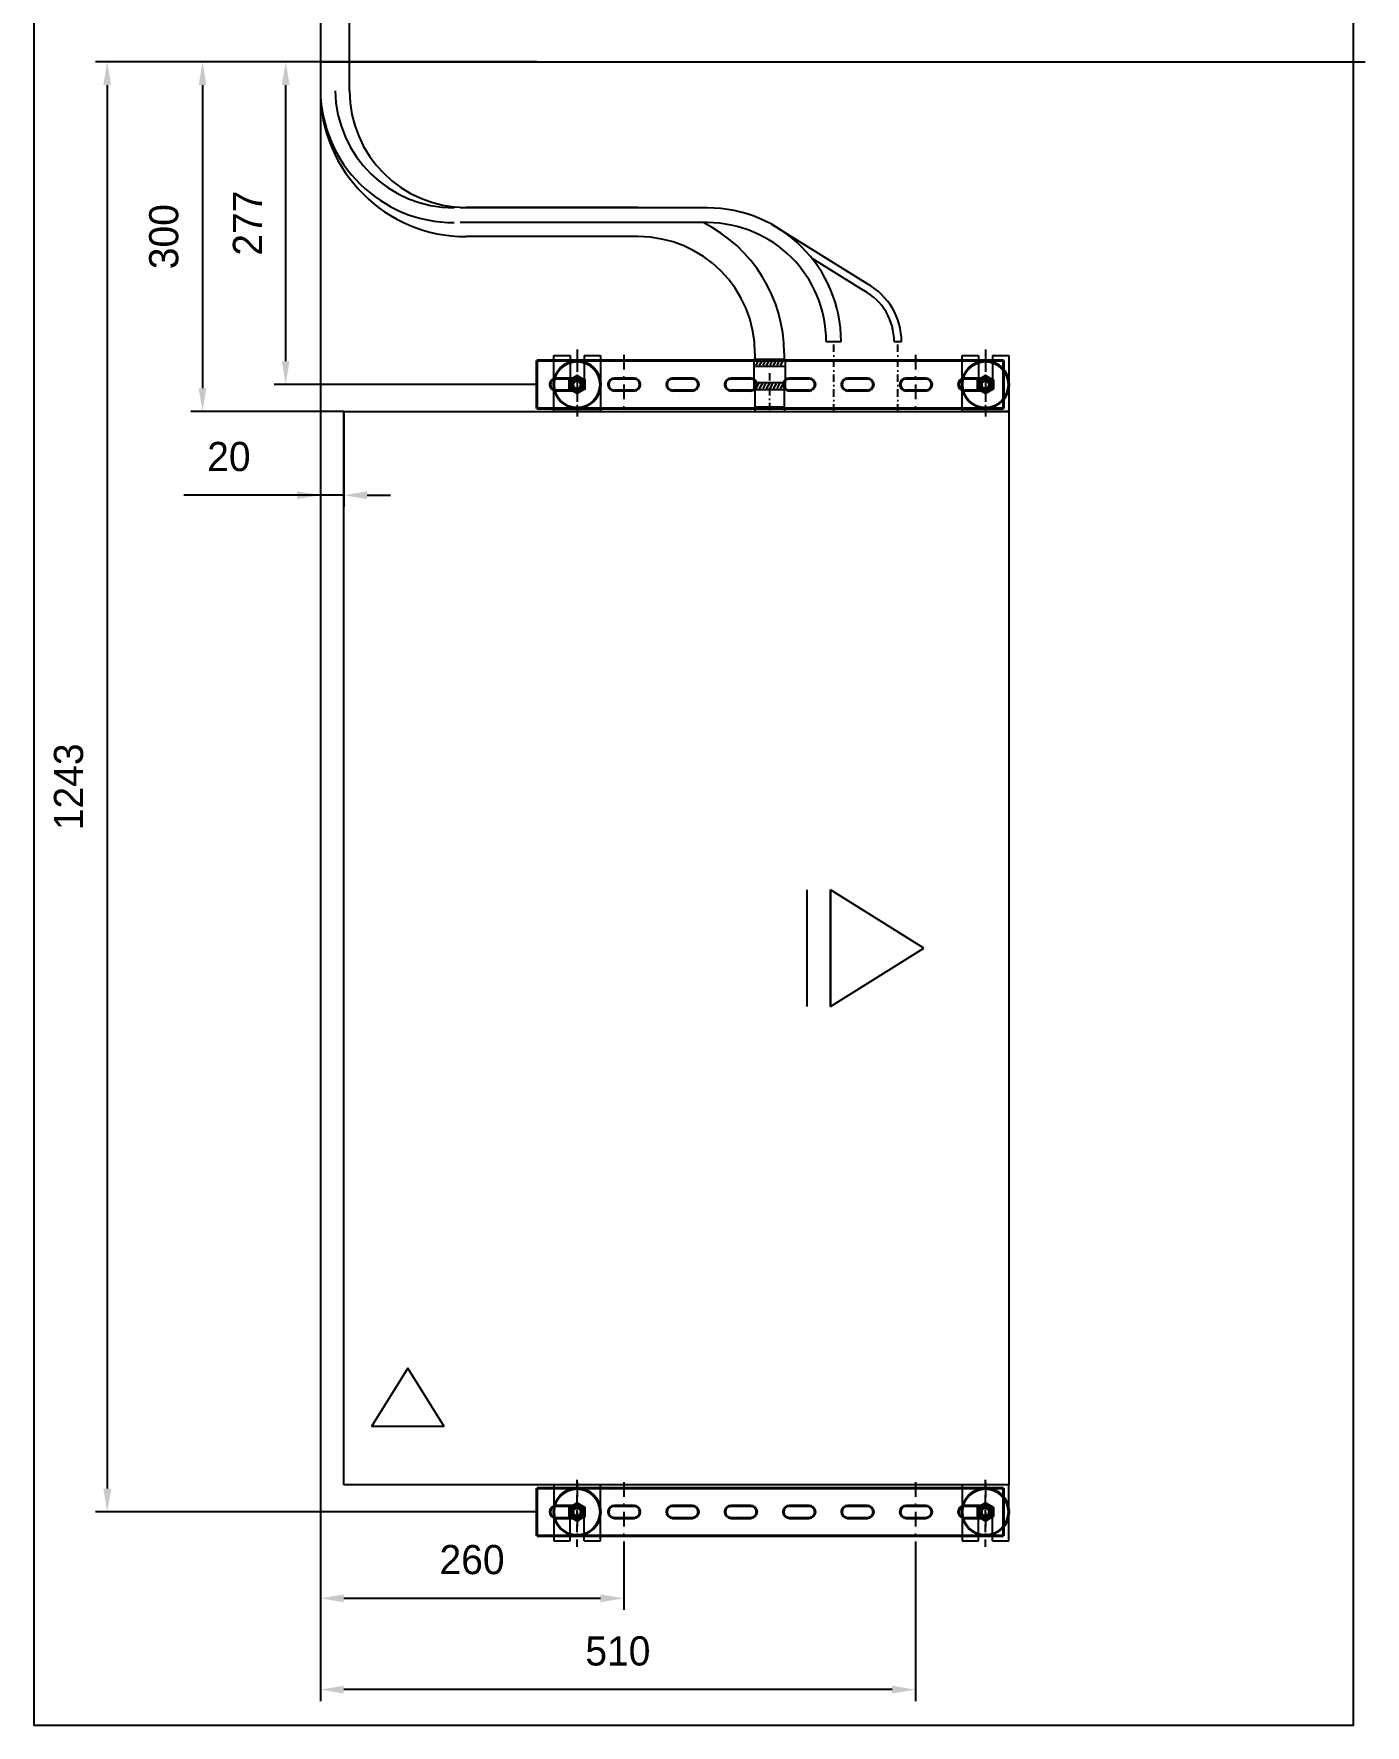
# Model space of a CAD drawing. Header units: millimetres. Extents: x -48331 to 47536, y -69828 to -11916.
# Drawn here: x -22155 to -21014, y -69828 to -68378 of the extents above; entities that cross this region are included whole.
import ezdxf

# ---------------------------------------------------------------- set-up
doc = ezdxf.new("R2010")
doc.units = ezdxf.units.MM
doc.linetypes.add('DASHDOT', pattern=[25.4, 12.7, -6.35, 0, -6.35])
for name, color, linetype in [('02 ОВиК', 7, 'Continuous'), ('08 Размеры', 7, 'Continuous'), ('10 Стены', 253, 'Continuous'), ('11 Монтаж1', 200, 'Continuous')]:
    doc.layers.add(name, color=color, linetype=linetype)
doc.layers.add('100 noprint', color=2, linetype='Continuous', plot=False)
doc.styles.get("Standard").update_dxf_attribs({"font": 'Ubuntu-R.ttf'})
doc.dimstyles.new('ISO-25', dxfattribs={"dimtxt": 2.5, "dimasz": 2.5, "dimexe": 1.25, "dimexo": 0.625, "dimtad": 1, "dimtxsty": 'Standard', "dimcen": 2.5, "dimadec": 0, "dimazin": 0, "dimtfac": 1, "dimtmove": 0, "dimatfit": 3, "dimfxl": 1, "dimarcsym": 0})

# ---------------------------------------------------------------- blocks, each defined once
blk = doc.blocks.new('Решотка приток1')
at = {"color": 0, "linetype": 'Continuous', "lineweight": -2}
for p, q in [((-125, 0), (125, 0)), ((-125, -50), (125, -50)), ((-125, -50), (0, -250)), ((0, -250), (125, -50))]:
    blk.add_line(p, q, dxfattribs=at)
at = {"color": 0}
for p, q in [((-125, 0), (125, 0)), ((-125, -50), (0, -250)), ((125, -50), (-125, -50)), ((0, -250), (125, -50))]:
    blk.add_line(p, q, dxfattribs=at)
blk = doc.blocks.new('*D249')
at = {"layer": '08 Размеры', "color": 0, "lineweight": -2}
for p, q in [((-21909.1, -68401.7), (-22020.1, -68401.7)), ((-22010.1, -68421.7), (-22010.1, -68681.7)), ((-21889.1, -68701.7), (-22020.1, -68701.7))]:
    blk.add_line(p, q, dxfattribs=at)
at = {"layer": '08 Размеры', "color": 0}
for points in [[(-22006.8, -68421.7), (-22013.4, -68421.7), (-22010.1, -68401.7)], [(-22013.4, -68681.7), (-22006.8, -68681.7), (-22010.1, -68701.7)]]:
    blk.add_solid(points, dxfattribs=at)
at = {"layer": 'Defpoints', "color": 0}
for p in [(-21909.1, -68401.7), (-22010.1, -68701.7), (-21889.1, -68701.7)]:
    blk.add_point(p, dxfattribs=at)
at = {"layer": '08 Размеры', "color": 0, "insert": (-22043.2, -68551.7), "char_height": 25, "attachment_point": 5, "rotation": 90}
blk.add_mtext('300', dxfattribs=at)
blk = doc.blocks.new('*D250')
at = {"layer": '08 Размеры', "color": 0, "lineweight": -2}
for p, q in [((-21723.6, -68401.7), (-21948.8, -68401.7)), ((-21938.8, -68658.5), (-21938.8, -68421.7)), ((-21723.6, -68678.5), (-21948.8, -68678.5))]:
    blk.add_line(p, q, dxfattribs=at)
at = {"layer": '08 Размеры', "color": 0}
for points in [[(-21935.5, -68421.7), (-21942.1, -68421.7), (-21938.8, -68401.7)], [(-21942.1, -68658.5), (-21935.5, -68658.5), (-21938.8, -68678.5)]]:
    blk.add_solid(points, dxfattribs=at)
at = {"layer": 'Defpoints', "color": 0}
for p in [(-21938.8, -68401.7), (-21723.6, -68401.7), (-21723.6, -68678.5)]:
    blk.add_point(p, dxfattribs=at)
at = {"layer": '08 Размеры', "color": 0, "insert": (-21971.6, -68540.1), "char_height": 25, "attachment_point": 5, "rotation": 90}
blk.add_mtext('277', dxfattribs=at)
blk = doc.blocks.new('*D251')
at = {"layer": '08 Размеры', "color": 0, "lineweight": -2}
for p, q in [((-21909.1, -68401.7), (-22101.8, -68401.7)), ((-22091.8, -68421.7), (-22091.8, -69624.9)), ((-21723.6, -69644.9), (-22101.8, -69644.9))]:
    blk.add_line(p, q, dxfattribs=at)
at = {"layer": '08 Размеры', "color": 0}
for points in [[(-22088.4, -68421.7), (-22095.1, -68421.7), (-22091.8, -68401.7)], [(-22095.1, -69624.9), (-22088.4, -69624.9), (-22091.8, -69644.9)]]:
    blk.add_solid(points, dxfattribs=at)
at = {"layer": 'Defpoints', "color": 0}
for p in [(-21909.1, -68401.7), (-22091.8, -69644.9), (-21723.6, -69644.9)]:
    blk.add_point(p, dxfattribs=at)
at = {"layer": '08 Размеры', "color": 0, "insert": (-22124.8, -69023.3), "char_height": 25, "attachment_point": 5, "rotation": 90}
blk.add_mtext('1243', dxfattribs=at)
blk = doc.blocks.new('*D252')
at = {"layer": '08 Размеры', "color": 0, "lineweight": -2}
for p, q in [((-21649.1, -69670.4), (-21649.1, -69728.9)), ((-21909.1, -69709.7), (-21909.1, -69728.9)), ((-21889.1, -69718.9), (-21669.1, -69718.9))]:
    blk.add_line(p, q, dxfattribs=at)
at = {"layer": '08 Размеры', "color": 0}
for points in [[(-21889.1, -69715.6), (-21889.1, -69722.3), (-21909.1, -69718.9)], [(-21669.1, -69722.3), (-21669.1, -69715.6), (-21649.1, -69718.9)]]:
    blk.add_solid(points, dxfattribs=at)
at = {"layer": 'Defpoints', "color": 0}
for p in [(-21649.1, -69670.4), (-21909.1, -69709.7), (-21649.1, -69718.9)]:
    blk.add_point(p, dxfattribs=at)
at = {"layer": '08 Размеры', "color": 0, "insert": (-21779.1, -69685.9), "char_height": 25, "attachment_point": 5}
blk.add_mtext('260', dxfattribs=at)
blk = doc.blocks.new('*D253')
at = {"layer": '08 Размеры', "color": 0, "lineweight": -2}
for p, q in [((-21909.1, -69670.4), (-21909.1, -69807.2)), ((-21399.1, -69670.4), (-21399.1, -69807.2)), ((-21419.1, -69797.2), (-21889.1, -69797.2))]:
    blk.add_line(p, q, dxfattribs=at)
at = {"layer": '08 Размеры', "color": 0}
for points in [[(-21889.1, -69793.9), (-21889.1, -69800.6), (-21909.1, -69797.2)], [(-21419.1, -69800.6), (-21419.1, -69793.9), (-21399.1, -69797.2)]]:
    blk.add_solid(points, dxfattribs=at)
at = {"layer": 'Defpoints', "color": 0}
for p in [(-21909.1, -69670.4), (-21399.1, -69670.4), (-21909.1, -69797.2)]:
    blk.add_point(p, dxfattribs=at)
at = {"layer": '08 Размеры', "color": 0, "insert": (-21654.1, -69764.2), "char_height": 25, "attachment_point": 5}
blk.add_mtext('510', dxfattribs=at)
blk = doc.blocks.new('*D254')
at = {"layer": '08 Размеры', "color": 0, "lineweight": -2}
for p, q in [((-21909.1, -68701.7), (-21909.1, -68783.3)), ((-21889.1, -68701.7), (-21889.1, -68783.3)), ((-21889.1, -68773.3), (-22026, -68773.3)), ((-21889.1, -68773.3), (-21909.1, -68773.3)), ((-21869.1, -68773.3), (-21849.1, -68773.3))]:
    blk.add_line(p, q, dxfattribs=at)
at = {"layer": '08 Размеры', "color": 0}
for points in [[(-21929.1, -68776.7), (-21929.1, -68770), (-21909.1, -68773.3)], [(-21869.1, -68770), (-21869.1, -68776.7), (-21889.1, -68773.3)]]:
    blk.add_solid(points, dxfattribs=at)
at = {"layer": 'Defpoints', "color": 0}
for p in [(-21909.1, -68701.7), (-21889.1, -68701.7), (-21909.1, -68773.3)]:
    blk.add_point(p, dxfattribs=at)
at = {"layer": '08 Размеры', "color": 0, "insert": (-21987.5, -68740.3), "char_height": 25, "attachment_point": 5}
blk.add_mtext('20', dxfattribs=at)

msp = doc.modelspace()

# ---------------------------------------------------------------- linework, layer by layer
at = {"lineweight": -2}
for p, q in [((-21884.1, -68426.7), (-21884.1, -68186.7)), ((-21636.6, -68526.7), (-21784.1, -68526.7)), ((-21636.6, -68551.7), (-21784.1, -68551.7)), ((-21537.6, -68656.7), (-21510.6, -68656.7)), ((-21537.6, -68656.7), (-21537.6, -68682.7)), ((-21537.6, -68662.7), (-21510.6, -68662.7)), ((-21536.6, -68651.7), (-21536.6, -68656.7)), ((-21535.7, -68661.8), (-21533.3, -68657.5)), ((-21532.7, -68661.8), (-21530.3, -68657.5)), ((-21529.7, -68661.8), (-21527.3, -68657.5)), ((-21526.7, -68661.8), (-21524.3, -68657.5)), ((-21523.7, -68661.8), (-21521.3, -68657.5)), ((-21520.7, -68661.8), (-21518.3, -68657.5)), ((-21517.7, -68661.8), (-21515.3, -68657.5)), ((-21514.7, -68661.8), (-21512.3, -68657.5)), ((-21511.6, -68651.7), (-21511.6, -68656.7)), ((-21510.6, -68656.7), (-21510.6, -68682.7)), ((-21537.6, -68676.7), (-21510.6, -68676.7)), ((-21535.7, -68681.8), (-21533.3, -68677.5)), ((-21532.7, -68681.8), (-21530.3, -68677.5)), ((-21529.7, -68681.8), (-21527.3, -68677.5)), ((-21526.7, -68681.8), (-21524.3, -68677.5)), ((-21523.7, -68681.8), (-21521.3, -68677.5)), ((-21520.7, -68681.8), (-21518.3, -68677.5)), ((-21517.7, -68681.8), (-21515.3, -68677.5)), ((-21514.7, -68681.8), (-21512.3, -68677.5)), ((-21537.6, -68682.7), (-21510.6, -68682.7))]:
    msp.add_line(p, q, dxfattribs=at)
at = {"color": 1, "lineweight": -2}
for p, q in [((-21577.5, -68527), (-21789.3, -68527)), ((-21577.5, -68539.7), (-21789.3, -68539.7)), ((-21522.4, -68541.1), (-21440.2, -68592.2)), ((-21487.9, -68570), (-21443.3, -68597.8))]:
    msp.add_line(p, q, dxfattribs=at)
at = {"lineweight": -2}
for centre, radius, start, end in [((-21784.1, -68426.7), 125, 180, 270), ((-21784.1, -68426.7), 100, 180, 270), ((-21636.6, -68651.7), 125, 360, 63.6372), ((-21636.6, -68651.7), 100, 0, 90)]:
    msp.add_arc(centre, radius, start, end, dxfattribs=at)
at = {"color": 1, "lineweight": -2}
for centre, radius, start, end in [((-21794.4, -68425), 114.7, 180.8544, 270), ((-21794.4, -68425), 102, 180.955, 270), ((-21577.5, -68641.7), 114.7, 360, 90), ((-21577.5, -68641.7), 102, 0, 90), ((-21467.3, -68641.7), 50, 0, 61.2967), ((-21467.3, -68641.7), 56.3, 0, 61.2967)]:
    msp.add_arc(centre, radius, start, end, dxfattribs=at)
at = {"layer": '02 ОВиК', "color": 5, "linetype": 'DASHDOT', "lineweight": -2, "ltscale": 0.5}
for p, q in [((-21689.1, -68648.4), (-21689.1, -68708.5)), ((-21469.1, -68701.7), (-21469.1, -68641.7)), ((-21414.1, -68701.7), (-21414.1, -68641.7)), ((-21339.1, -68648.4), (-21339.1, -68708.5)), ((-21524.1, -68668.6), (-21524.1, -68706.5)), ((-21689.1, -69674.9), (-21689.1, -69614.8)), ((-21339.1, -69674.9), (-21339.1, -69614.8))]:
    msp.add_line(p, q, dxfattribs=at)
at = {"layer": '02 ОВиК', "color": 5, "lineweight": -2}
for p, q in [((-21475.5, -68641.7), (-21462.8, -68641.7)), ((-21417.3, -68641.7), (-21410.9, -68641.7)), ((-21709.1, -68701.7), (-21709.1, -68653.7)), ((-21709.1, -68653.7), (-21695.1, -68653.7)), ((-21695.1, -68653.7), (-21695.1, -68677.7)), ((-21683.1, -68653.7), (-21683.1, -68677.7)), ((-21683.1, -68653.7), (-21669.1, -68653.7)), ((-21669.1, -68653.7), (-21669.1, -68701.7)), ((-21359.1, -68701.7), (-21359.1, -68653.7)), ((-21359.1, -68653.7), (-21345.1, -68653.7)), ((-21345.1, -68653.7), (-21345.1, -68677.7)), ((-21333.1, -68653.7), (-21333.1, -68677.7)), ((-21333.1, -68653.7), (-21319.1, -68653.7)), ((-21319.1, -68653.7), (-21319.1, -68701.7)), ((-21536.6, -68682.7), (-21536.6, -68697.7)), ((-21511.6, -68682.7), (-21511.6, -68697.7)), ((-21669.1, -68701.7), (-21709.1, -68701.7)), ((-21536.6, -68697.7), (-21511.6, -68697.7)), ((-21536.6, -68697.7), (-21536.6, -68701.7)), ((-21511.6, -68697.7), (-21511.6, -68701.7)), ((-21319.1, -68701.7), (-21359.1, -68701.7)), ((-21709.1, -69621.7), (-21709.1, -69669.7)), ((-21669.1, -69621.7), (-21709.1, -69621.7)), ((-21669.1, -69669.7), (-21669.1, -69621.7)), ((-21359.1, -69621.7), (-21359.1, -69669.7)), ((-21319.1, -69621.7), (-21359.1, -69621.7)), ((-21319.1, -69669.7), (-21319.1, -69621.7)), ((-21695.1, -69669.7), (-21695.1, -69645.7)), ((-21683.1, -69669.7), (-21683.1, -69645.7)), ((-21345.1, -69669.7), (-21345.1, -69645.7)), ((-21333.1, -69669.7), (-21333.1, -69645.7)), ((-21709.1, -69669.7), (-21695.1, -69669.7)), ((-21683.1, -69669.7), (-21669.1, -69669.7)), ((-21359.1, -69669.7), (-21345.1, -69669.7)), ((-21333.1, -69669.7), (-21319.1, -69669.7))]:
    msp.add_line(p, q, dxfattribs=at)
at = {"layer": '02 ОВиК', "color": 5}
for p, q in [((-21834.1, -69521.6), (-21865.4, -69571.6)), ((-21802.9, -69571.6), (-21834.1, -69521.6)), ((-21802.9, -69571.6), (-21865.4, -69571.6))]:
    msp.add_line(p, q, dxfattribs=at)
at = {"layer": '02 ОВиК', "color": 5, "lineweight": -2}
msp.add_lwpolyline([(-21889.1, -69621.7), (-21889.1, -68701.7), (-21319.1, -68701.7), (-21319.1, -69621.7)], close=True, dxfattribs=at)
for centre, start, end in [((-21689.1, -68677.7), 180, 0), ((-21339.1, -68677.7), 180, 0), ((-21689.1, -69645.7), 0, 180), ((-21339.1, -69645.7), 0, 180)]:
    msp.add_arc(centre, 6, start, end, dxfattribs=at)
at = {"layer": '10 Стены', "lineweight": -2}
for p, q in [((-21909.1, -68186.7), (-21909.1, -69709.7)), ((-21909.1, -68401.7), (-21013.6, -68401.7))]:
    msp.add_line(p, q, dxfattribs=at)
at = {"layer": '100 noprint', "color": 1, "lineweight": -2}
msp.add_lwpolyline([(-22154.7, -68194.8), (-22154.7, -69827.7), (-21023.5, -69827.7), (-21023.5, -68194.8)], close=True, dxfattribs=at)
at = {"layer": '11 Монтаж1', "lineweight": 40}
for p, q in [((-21723.6, -68658), (-21323.6, -68658)), ((-21690.4, -68673.2), (-21706.9, -68673.2)), ((-21640.4, -68673.2), (-21656.9, -68673.2)), ((-21590.4, -68673.2), (-21606.9, -68673.2)), ((-21540.4, -68673.2), (-21556.9, -68673.2)), ((-21490.4, -68673.2), (-21506.9, -68673.2)), ((-21440.4, -68673.2), (-21456.9, -68673.2)), ((-21390.4, -68673.2), (-21406.9, -68673.2)), ((-21340.4, -68673.2), (-21356.9, -68673.2)), ((-21706.9, -68683.7), (-21690.4, -68683.7)), ((-21656.9, -68683.7), (-21640.4, -68683.7)), ((-21606.9, -68683.7), (-21590.4, -68683.7)), ((-21556.9, -68683.7), (-21540.4, -68683.7)), ((-21506.9, -68683.7), (-21490.4, -68683.7)), ((-21456.9, -68683.7), (-21440.4, -68683.7)), ((-21406.9, -68683.7), (-21390.4, -68683.7)), ((-21356.9, -68683.7), (-21340.4, -68683.7)), ((-21723.6, -68699), (-21323.6, -68699)), ((-21723.6, -69624.4), (-21323.6, -69624.4)), ((-21690.4, -69639.6), (-21706.9, -69639.6)), ((-21706.9, -69650.1), (-21690.4, -69650.1)), ((-21640.4, -69639.6), (-21656.9, -69639.6)), ((-21656.9, -69650.1), (-21640.4, -69650.1)), ((-21590.4, -69639.6), (-21606.9, -69639.6)), ((-21606.9, -69650.1), (-21590.4, -69650.1)), ((-21540.4, -69639.6), (-21556.9, -69639.6)), ((-21556.9, -69650.1), (-21540.4, -69650.1)), ((-21490.4, -69639.6), (-21506.9, -69639.6)), ((-21506.9, -69650.1), (-21490.4, -69650.1)), ((-21440.4, -69639.6), (-21456.9, -69639.6)), ((-21456.9, -69650.1), (-21440.4, -69650.1)), ((-21390.4, -69639.6), (-21406.9, -69639.6)), ((-21406.9, -69650.1), (-21390.4, -69650.1)), ((-21340.4, -69639.6), (-21356.9, -69639.6)), ((-21356.9, -69650.1), (-21340.4, -69650.1)), ((-21723.6, -69665.4), (-21323.6, -69665.4))]:
    msp.add_line(p, q, dxfattribs=at)
at = {"layer": '11 Монтаж1', "linetype": 'DASHDOT'}
for p, q in [((-21689.1, -68652.9), (-21689.1, -68704)), ((-21649.1, -68652.9), (-21649.1, -68704)), ((-21399.1, -68652.9), (-21399.1, -68704)), ((-21339.1, -68652.9), (-21339.1, -68704)), ((-21689.1, -69619.3), (-21689.1, -69670.4)), ((-21649.1, -69619.3), (-21649.1, -69670.4)), ((-21399.1, -69619.3), (-21399.1, -69670.4)), ((-21339.1, -69619.3), (-21339.1, -69670.4))]:
    msp.add_line(p, q, dxfattribs=at)
at = {"layer": '11 Монтаж1', "lineweight": 40, "flags": 128}
for points in [[(-21723.6, -68658), (-21723.6, -68699)], [(-21323.6, -68658), (-21323.6, -68699)], [(-21723.6, -69624.4), (-21723.6, -69665.4)], [(-21323.6, -69624.4), (-21323.6, -69665.4)]]:
    msp.add_lwpolyline(points, dxfattribs=at)
for points in [[(-21695.6, -68674.7), (-21695.6, -68682.2), (-21689.1, -68686), (-21682.6, -68682.2), (-21682.6, -68674.7), (-21689.1, -68671)], [(-21345.6, -68674.7), (-21345.6, -68682.2), (-21339.1, -68686), (-21332.6, -68682.2), (-21332.6, -68674.7), (-21339.1, -68671)], [(-21695.6, -69641.1), (-21695.6, -69648.6), (-21689.1, -69652.4), (-21682.6, -69648.6), (-21682.6, -69641.1), (-21689.1, -69637.4)], [(-21345.6, -69641.1), (-21345.6, -69648.6), (-21339.1, -69652.4), (-21332.6, -69648.6), (-21332.6, -69641.1), (-21339.1, -69637.4)]]:
    msp.add_lwpolyline(points, close=True, dxfattribs=at)
at = {"layer": '11 Монтаж1', "lineweight": 40}
for centre, radius in [((-21689.1, -68678.5), 20), ((-21339.1, -68678.5), 20), ((-21689.1, -68678.5), 5.85), ((-21689.1, -68678.5), 3.5), ((-21339.1, -68678.5), 5.85), ((-21339.1, -68678.5), 3.5), ((-21689.1, -69644.9), 20), ((-21339.1, -69644.9), 20), ((-21689.1, -69644.9), 5.85), ((-21689.1, -69644.9), 3.5), ((-21339.1, -69644.9), 5.85), ((-21339.1, -69644.9), 3.5)]:
    msp.add_circle(centre, radius, dxfattribs=at)
for centre, start, end in [((-21706.9, -68678.5), 90, 270), ((-21690.4, -68678.5), 270, 90), ((-21656.9, -68678.5), 90, 270), ((-21640.4, -68678.5), 270, 90), ((-21606.9, -68678.5), 90, 270), ((-21590.4, -68678.5), 270, 90), ((-21556.9, -68678.5), 90, 270), ((-21540.4, -68678.5), 270, 90), ((-21506.9, -68678.5), 90, 270), ((-21490.4, -68678.5), 270, 90), ((-21456.9, -68678.5), 90, 270), ((-21440.4, -68678.5), 270, 90), ((-21406.9, -68678.5), 90, 270), ((-21390.4, -68678.5), 270, 90), ((-21356.9, -68678.5), 90, 270), ((-21340.4, -68678.5), 270, 90), ((-21706.9, -69644.9), 90, 270), ((-21690.4, -69644.9), 270, 90), ((-21656.9, -69644.9), 90, 270), ((-21640.4, -69644.9), 270, 90), ((-21606.9, -69644.9), 90, 270), ((-21590.4, -69644.9), 270, 90), ((-21556.9, -69644.9), 90, 270), ((-21540.4, -69644.9), 270, 90), ((-21506.9, -69644.9), 90, 270), ((-21490.4, -69644.9), 270, 90), ((-21456.9, -69644.9), 90, 270), ((-21440.4, -69644.9), 270, 90), ((-21406.9, -69644.9), 90, 270), ((-21390.4, -69644.9), 270, 90), ((-21356.9, -69644.9), 90, 270), ((-21340.4, -69644.9), 270, 90)]:
    msp.add_arc(centre, 5.25, start, end, dxfattribs=at)

# ---------------------------------------------------------------- block references
at = {"layer": '02 ОВиК', "color": 5, "linetype": 'Continuous', "lineweight": -2, "xscale": 0.4, "yscale": 0.4, "zscale": 0.4, "rotation": 89.99999999999999}
msp.add_blockref('Решотка приток1', (-21492, -69161.7), dxfattribs=at)

# ---------------------------------------------------------------- dimensions: what is measured, and where the dimension line sits
at = {"layer": '08 Размеры'}
for base, p2, picture, middle in [((-22091.8, -69644.9), (-21723.6, -69644.9), '*D251', (-22124.8, -69023.3)), ((-22010.1, -68701.7), (-21889.1, -68701.7), '*D249', (-22043.2, -68551.7))]:
    dim = msp.add_linear_dim(base=base, p1=(-21909.1, -68401.7), p2=p2, angle=90, dimstyle='ISO-25', override={"dimtxt": 25, "dimasz": 20, "dimexe": 10, "dimexo": 0, "dimgap": 20, "dimdec": 0}, dxfattribs=at)
    dim.commit()
    dim.dimension.update_dxf_attribs({"geometry": picture, "text_midpoint": middle})
dim = msp.add_linear_dim(base=(-21938.8, -68401.7), p1=(-21723.6, -68678.5), p2=(-21723.6, -68401.7), angle=90, dimstyle='ISO-25', override={"dimtxt": 25, "dimasz": 20, "dimexe": 10, "dimexo": 0, "dimgap": 20, "dimdec": 0}, dxfattribs=at)
dim.commit()
dim.dimension.update_dxf_attribs({"geometry": '*D250', "text_midpoint": (-21938.8, -68540.1), "dimtype": 160})
for base, p1, p2, picture, middle in [((-21909.1, -68773.3), (-21889.1, -68701.7), (-21909.1, -68701.7), '*D254', (-21987.5, -68740.3)), ((-21649.1, -69718.9), (-21909.1, -69709.7), (-21649.1, -69670.4), '*D252', (-21779.1, -69685.9)), ((-21909.1, -69797.2), (-21399.1, -69670.4), (-21909.1, -69670.4), '*D253', (-21654.1, -69764.2))]:
    dim = msp.add_linear_dim(base=base, p1=p1, p2=p2, dimstyle='ISO-25', override={"dimtxt": 25, "dimasz": 20, "dimexe": 10, "dimexo": 0, "dimgap": 20, "dimdec": 0}, dxfattribs=at)
    dim.commit()
    dim.dimension.update_dxf_attribs({"geometry": picture, "text_midpoint": middle})

doc.saveas('drawing.dxf')
